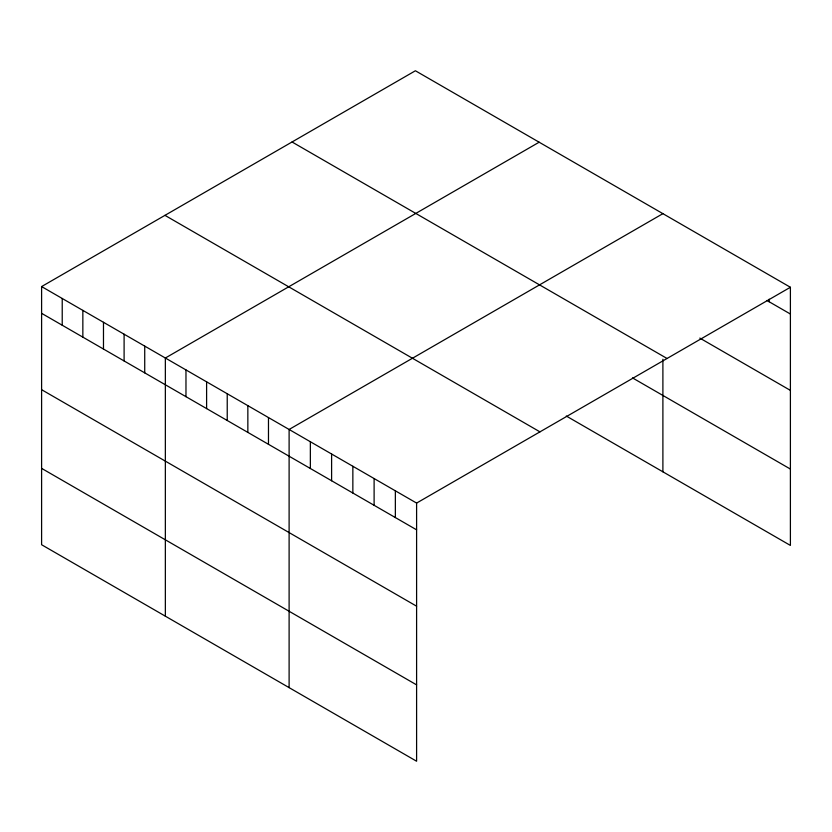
<?xml version="1.0" encoding="UTF-8"?>
<svg xmlns="http://www.w3.org/2000/svg" width="832" height="832" viewBox="0 0 832 832"><rect width="100%" height="100%" fill="white"/><g stroke="black" fill="none" stroke-linecap="round" stroke-linejoin="round"><path stroke-width="1.25" d="M41.6 286.572L416.603 503.079L416.603 761.238L41.6 544.731L41.6 286.572L415.397 70.762L790.4 287.269L790.4 545.428L566.28 416.031M539.146 142.21L165.35 358.02L165.35 616.179M662.896 213.658L289.11 429.468L289.11 687.617M416.603 503.079L790.4 287.269M766.917 300.466L790.4 314.028M699.806 338.083L790.4 390.385M292.042 141.981L667.046 358.488M632.507 377.905L790.4 469.061M164.954 215.353L539.958 431.86M41.6 313.321L416.603 529.828M41.6 389.688L416.603 606.195M41.6 468.364L416.603 684.871M769.153 299.208L769.153 301.756M662.896 359.237L662.896 471.817M395.356 490.807L395.356 517.566M374.109 478.546L374.109 505.294M352.851 466.274L352.851 493.022M331.604 454.002L331.604 480.761M310.357 441.74L310.357 468.489M268.476 417.56L268.476 444.309M247.853 405.652L247.853 432.401M227.23 393.744L227.23 420.493M206.606 381.836L206.606 408.585M185.973 369.928L185.973 396.677M144.726 346.112L144.726 372.861M124.103 334.204L124.103 360.953M103.48 322.296L103.48 349.045M82.846 310.388L82.846 337.137M62.223 298.48L62.223 325.229"/></g></svg>
